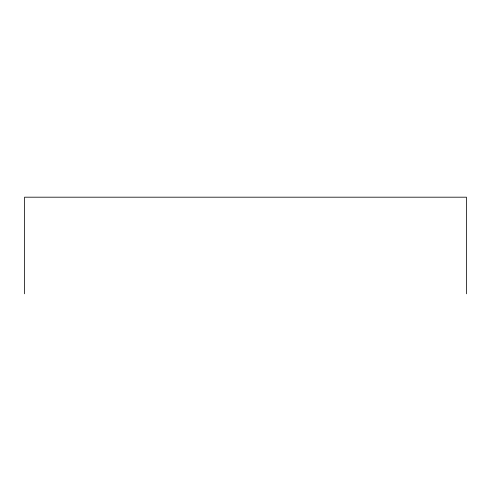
<?xml version="1.0" encoding="UTF-8"?>
<svg xmlns="http://www.w3.org/2000/svg" width="491" height="491" viewBox="0 0 491 491"><rect width="100%" height="100%" fill="white"/><g stroke="black" fill="none" stroke-linecap="round" stroke-linejoin="round"><path stroke-width="0.74" d="M466.45 293.808L466.45 197.192L24.55 197.192L24.55 293.808"/></g></svg>
